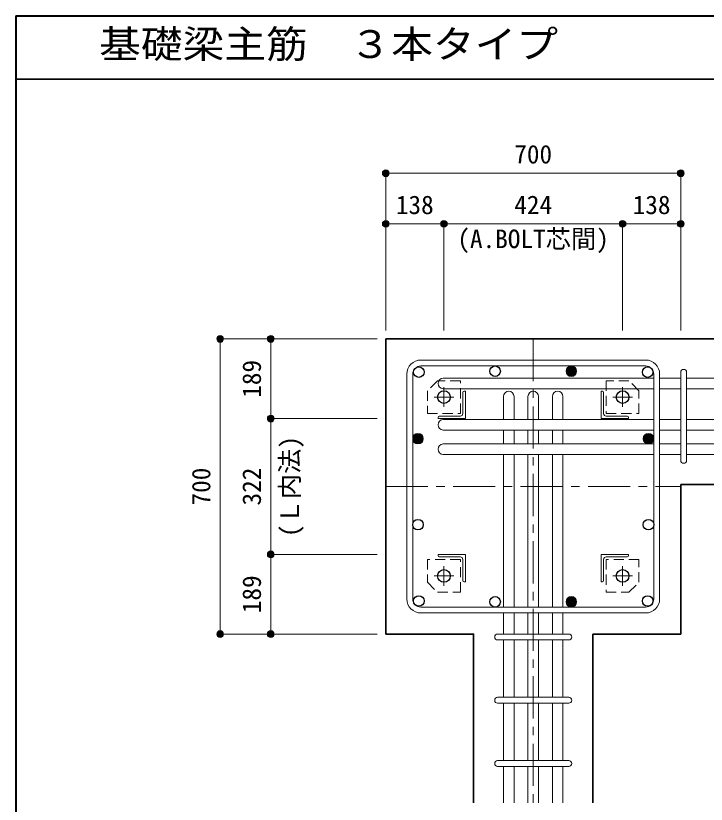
# Model space of a CAD drawing. Units: millimetres at full size, sheet at 1:20. Extents: x -3982 to 3969, y -2797 to 2801.
# Drawn here: x -3982 to -2343, y 930 to 2801 of the extents above; entities that cross this region are included whole.
import ezdxf
from ezdxf.enums import TextEntityAlignment as Align

# ---------------------------------------------------------------- set-up
doc = ezdxf.new("R2010")
doc.units = ezdxf.units.MM
doc.header["$LTSCALE"] = 20
doc.header["$PDMODE"] = 32
doc.header["$PDSIZE"] = 12
doc.linetypes.add('CHAIN1', pattern=[8, 5, -1, 1, -1])
doc.linetypes.add('DASHED1', pattern=[1.8, 1.2, -0.6])
for name, color, linetype, lineweight in [('6-1_躯体線', 2, 'Continuous', 35), ('6-2_A.Bolt_', 4, 'Continuous', 9), ('6-3_柱型主筋', 4, 'Continuous', 9), ('6-4_フープ', 7, 'Continuous', 18), ('6-5_梁主筋', 7, 'Continuous', 18), ('6-6_S.T.P.', 7, 'Continuous', 18), ('6-7_文字', 7, 'Continuous', 18), ('6-9', 4, 'DASHED1', 9), ('6-D_寸法', 4, 'Continuous', 9), ('F-0_枠', 6, 'Continuous', 40)]:
    doc.layers.add(name, color=color, linetype=linetype, lineweight=lineweight)
doc.styles.add('ＭＳ ゴシック', font='')
doc.styles.get('ＭＳ ゴシック').set_extended_font_data('MS Gothic')

msp = doc.modelspace()

# ---------------------------------------------------------------- linework, layer by layer
at = {"layer": '6-1_躯体線'}
for p, q in [((-2003.87, 2034.12), (-3103.87, 2034.12)), ((-3103.87, 1334.12), (-3103.87, 2034.12)), ((-2003.87, 1689.12), (-2403.87, 1689.12)), ((-2403.87, 1334.12), (-2403.87, 1689.12)), ((-2612.37, 934.12), (-2612.37, 1334.12)), ((-2403.87, 1334.12), (-2612.37, 1334.12))]:
    msp.add_line(p, q, dxfattribs=at)
msp.add_lwpolyline([(-2895.37, 934.12), (-2895.37, 1334.12), (-3103.87, 1334.12)], dxfattribs=at)
at = {"layer": '6-2_A.Bolt_', "linetype": 'CHAIN1'}
for p, q in [((-2965.87, 1872.92), (-2965.87, 1919.42)), ((-2541.87, 1872.92), (-2541.87, 1919.42)), ((-2942.67, 1896.13), (-2989.17, 1896.13)), ((-2565.07, 1896.12), (-2518.57, 1896.12)), ((-2965.87, 1495.32), (-2965.87, 1448.83)), ((-2541.87, 1495.32), (-2541.87, 1448.82)), ((-2942.67, 1472.12), (-2989.17, 1472.12)), ((-2565.07, 1472.12), (-2518.57, 1472.12))]:
    msp.add_line(p, q, dxfattribs=at)
at = {"layer": '6-2_A.Bolt_'}
for p, q in [((-2914.87, 1910.12), (-2917.87, 1910.12)), ((-2914.87, 1910.12), (-2914.87, 1845.12)), ((-2592.87, 1910.12), (-2589.87, 1910.12)), ((-2592.87, 1910.12), (-2592.87, 1845.12)), ((-2920.87, 1907.12), (-2920.87, 1857.13)), ((-2586.87, 1907.12), (-2586.87, 1857.12)), ((-2979.87, 1845.12), (-2979.87, 1848.13)), ((-2979.87, 1845.12), (-2914.87, 1845.12)), ((-2976.87, 1851.12), (-2926.87, 1851.12)), ((-2527.87, 1845.12), (-2592.87, 1845.12)), ((-2530.87, 1851.12), (-2580.87, 1851.12)), ((-2527.87, 1845.12), (-2527.87, 1848.12)), ((-2979.87, 1523.12), (-2914.87, 1523.12)), ((-2979.87, 1523.12), (-2979.87, 1520.12)), ((-2976.87, 1517.12), (-2926.87, 1517.12)), ((-2914.87, 1458.12), (-2914.87, 1523.12)), ((-2527.87, 1523.12), (-2592.87, 1523.12)), ((-2592.87, 1458.12), (-2592.87, 1523.12)), ((-2530.87, 1517.12), (-2580.87, 1517.12)), ((-2527.87, 1523.12), (-2527.87, 1520.12)), ((-2920.87, 1461.12), (-2920.87, 1511.12)), ((-2586.87, 1461.12), (-2586.87, 1511.12)), ((-2914.87, 1458.12), (-2917.87, 1458.12)), ((-2592.87, 1458.12), (-2589.87, 1458.12))]:
    msp.add_line(p, q, dxfattribs=at)
at = {"layer": '6-2_A.Bolt_', "color": 3, "lineweight": 25}
for centre in [(-2965.87, 1896.13), (-2541.87, 1896.12), (-2965.87, 1472.12), (-2541.87, 1472.12)]:
    msp.add_circle(centre, 15, dxfattribs=at)
at = {"layer": '6-2_A.Bolt_'}
for centre, radius, start, end in [((-2917.87, 1907.12), 3, 90, 180), ((-2589.87, 1907.12), 3, 0, 90), ((-2926.87, 1857.13), 6, 270, 0), ((-2580.87, 1857.12), 6, 180, 270), ((-2976.87, 1848.13), 3, 90, 180), ((-2530.87, 1848.12), 3, 0, 90), ((-2976.87, 1520.12), 3, 180, 270), ((-2926.87, 1511.12), 6, 0, 90), ((-2580.87, 1511.12), 6, 90, 180), ((-2530.87, 1520.12), 3, 270, 0), ((-2917.87, 1461.12), 3, 180, 270), ((-2589.87, 1461.12), 3, 270, 0)]:
    msp.add_arc(centre, radius, start, end, dxfattribs=at)
at = {"layer": '6-3_柱型主筋', "color": 3, "lineweight": 25}
for centre in [(-3025.32, 1955.57), (-2844.35, 1957.62), (-2482.42, 1955.57), (-3027.37, 1593.64), (-2480.37, 1593.64), (-3025.32, 1412.67), (-2844.35, 1410.62), (-2482.42, 1412.67)]:
    msp.add_circle(centre, 12.5, dxfattribs=at)
at = {"layer": '6-3_柱型主筋'}
for centre, radius in [((-2663.38, 1957.62), 12.5), ((-2663.38, 1957.62), 11), ((-2663.38, 1957.62), 9.5), ((-2663.38, 1957.62), 8), ((-2663.38, 1957.62), 6.5), ((-2663.38, 1957.62), 5), ((-2663.38, 1957.62), 3.5), ((-2663.38, 1957.62), 2), ((-2663.38, 1957.62), 0.5), ((-3027.37, 1797.62), 12.5), ((-3027.37, 1797.62), 11), ((-3027.37, 1797.62), 9.5), ((-3027.37, 1797.62), 8), ((-3027.37, 1797.62), 6.5), ((-3027.37, 1797.62), 5), ((-3027.37, 1797.62), 3.5), ((-3027.37, 1797.62), 2), ((-3027.37, 1797.62), 0.5), ((-2480.37, 1797.62), 12.5), ((-2480.37, 1797.62), 11), ((-2480.37, 1797.62), 9.5), ((-2480.37, 1797.62), 8), ((-2480.37, 1797.62), 6.5), ((-2480.37, 1797.62), 5), ((-2480.37, 1797.62), 3.5), ((-2480.37, 1797.62), 2), ((-2480.37, 1797.62), 0.5), ((-2663.38, 1410.62), 12.5), ((-2663.38, 1410.62), 11), ((-2663.38, 1410.62), 9.5), ((-2663.38, 1410.62), 8), ((-2663.38, 1410.62), 6.5), ((-2663.38, 1410.62), 5), ((-2663.38, 1410.62), 3.5), ((-2663.38, 1410.62), 2), ((-2663.38, 1410.62), 0.5)]:
    msp.add_circle(centre, radius, dxfattribs=at)
at = {"layer": '6-4_フープ'}
for p, q in [((-2487.37, 1984.12), (-3020.37, 1984.12)), ((-2487.37, 1970.12), (-3020.37, 1970.12)), ((-3053.87, 1417.62), (-3053.87, 1950.62)), ((-3039.87, 1417.62), (-3039.87, 1950.62)), ((-2467.87, 1417.62), (-2467.87, 1950.62)), ((-2453.87, 1417.62), (-2453.87, 1950.62)), ((-2487.37, 1398.12), (-3020.37, 1398.12)), ((-2487.37, 1384.12), (-3020.37, 1384.12))]:
    msp.add_line(p, q, dxfattribs=at)
for centre, radius, start, end in [((-3020.37, 1950.62), 33.5, 90, 180), ((-2487.37, 1950.62), 33.5, 0, 90), ((-3020.37, 1950.62), 19.5, 90, 180), ((-2487.37, 1950.62), 19.5, 0, 90), ((-3020.37, 1417.62), 33.5, 180, 270), ((-3020.37, 1417.62), 19.5, 180, 270), ((-2487.37, 1417.62), 19.5, 270, 0), ((-2487.37, 1417.62), 33.5, 270, 0)]:
    msp.add_arc(centre, radius, start, end, dxfattribs=at)
at = {"layer": '6-5_梁主筋'}
for p, q in [((-2967.37, 1941.07), (-2467.87, 1941.07)), ((-2403.87, 1941.07), (-2453.87, 1941.07)), ((-2253.87, 1941.07), (-2389.87, 1941.07)), ((-2967.37, 1916.07), (-2467.87, 1916.07)), ((-2403.87, 1916.07), (-2453.87, 1916.07)), ((-2253.87, 1916.07), (-2389.87, 1916.07)), ((-2824.37, 1897.61), (-2824.37, 1843.12)), ((-2799.37, 1897.61), (-2799.37, 1843.12)), ((-2766.37, 1897.61), (-2766.37, 1843.12)), ((-2741.37, 1897.61), (-2741.37, 1843.12)), ((-2708.37, 1897.61), (-2708.37, 1843.12)), ((-2683.37, 1897.61), (-2683.37, 1843.12)), ((-2967.37, 1843.12), (-2467.87, 1843.12)), ((-2403.87, 1843.12), (-2453.87, 1843.12)), ((-2253.87, 1843.12), (-2389.87, 1843.12)), ((-2967.37, 1818.12), (-2467.87, 1818.12)), ((-2824.37, 1818.12), (-2824.37, 1785.12)), ((-2799.37, 1818.12), (-2799.37, 1785.12)), ((-2766.37, 1818.12), (-2766.37, 1785.12)), ((-2741.37, 1818.12), (-2741.37, 1785.12)), ((-2708.37, 1818.12), (-2708.37, 1785.12)), ((-2683.37, 1818.12), (-2683.37, 1785.12)), ((-2403.87, 1818.12), (-2453.87, 1818.12)), ((-2253.87, 1818.12), (-2389.87, 1818.12)), ((-2967.37, 1785.12), (-2467.87, 1785.12)), ((-2403.87, 1785.12), (-2453.87, 1785.12)), ((-2253.87, 1785.12), (-2389.87, 1785.12)), ((-2967.37, 1760.12), (-2467.87, 1760.12)), ((-2824.37, 1760.12), (-2824.37, 1398.12)), ((-2799.37, 1760.12), (-2799.37, 1398.12)), ((-2766.37, 1760.12), (-2766.37, 1398.12)), ((-2741.37, 1760.12), (-2741.37, 1398.12)), ((-2708.37, 1760.12), (-2708.37, 1398.12)), ((-2683.37, 1760.12), (-2683.37, 1398.12)), ((-2403.87, 1760.12), (-2453.87, 1760.12)), ((-2253.87, 1760.12), (-2389.87, 1760.12)), ((-2824.37, 1384.12), (-2824.37, 1334.12)), ((-2799.37, 1384.12), (-2799.37, 1334.12)), ((-2766.37, 1384.12), (-2766.37, 1334.12)), ((-2741.37, 1384.12), (-2741.37, 1334.12)), ((-2708.37, 1384.12), (-2708.37, 1334.12)), ((-2683.37, 1384.12), (-2683.37, 1334.12)), ((-2824.37, 1320.12), (-2824.37, 1184.12)), ((-2799.37, 1320.12), (-2799.37, 1184.12)), ((-2766.37, 1320.12), (-2766.37, 1184.12)), ((-2741.37, 1320.12), (-2741.37, 1184.12)), ((-2708.37, 1320.12), (-2708.37, 1184.12)), ((-2683.37, 1320.12), (-2683.37, 1184.12)), ((-2824.37, 1170.12), (-2824.37, 1034.12)), ((-2799.37, 1170.12), (-2799.37, 1034.12)), ((-2766.37, 1170.12), (-2766.37, 1034.12)), ((-2741.37, 1170.12), (-2741.37, 1034.12)), ((-2708.37, 1170.12), (-2708.37, 1034.12)), ((-2683.37, 1170.12), (-2683.37, 1034.12)), ((-2824.37, 1020.12), (-2824.37, 934.12)), ((-2799.37, 1020.12), (-2799.37, 934.12)), ((-2766.37, 1020.12), (-2766.37, 934.12)), ((-2741.37, 1020.12), (-2741.37, 934.12)), ((-2708.37, 1020.12), (-2708.37, 934.12)), ((-2683.37, 1020.12), (-2683.37, 934.12))]:
    msp.add_line(p, q, dxfattribs=at)
for centre, start, end in [((-2967.37, 1928.57), 90, 180), ((-2967.37, 1928.57), 180, 270), ((-2811.87, 1897.61), 90, 180), ((-2811.87, 1897.61), 0, 90), ((-2753.87, 1897.61), 90, 180), ((-2753.87, 1897.61), 0, 90), ((-2695.87, 1897.61), 90, 180), ((-2695.87, 1897.61), 0, 90), ((-2967.37, 1830.62), 90, 180), ((-2967.37, 1830.62), 180, 270), ((-2967.37, 1772.62), 90, 180), ((-2967.37, 1772.62), 180, 270)]:
    msp.add_arc(centre, 12.5, start, end, dxfattribs=at)
at = {"layer": '6-6_S.T.P.'}
for p, q in [((-2403.87, 1746.12), (-2403.87, 1955.07)), ((-2403.87, 1746.12), (-2403.87, 1954.68)), ((-2403.87, 1746.12), (-2403.87, 1954.68)), ((-2403.87, 1746.12), (-2403.87, 1954.68)), ((-2389.87, 1746.12), (-2389.87, 1955.07)), ((-2389.87, 1746.12), (-2389.87, 1954.68)), ((-2389.87, 1746.12), (-2389.87, 1954.68)), ((-2389.87, 1746.12), (-2389.87, 1954.68)), ((-2838.37, 1334.12), (-2669.37, 1334.12)), ((-2838.37, 1320.12), (-2669.37, 1320.12)), ((-2838.37, 1184.12), (-2669.37, 1184.12)), ((-2838.37, 1170.12), (-2669.37, 1170.12)), ((-2838.37, 1034.12), (-2669.37, 1034.12)), ((-2838.37, 1020.12), (-2669.37, 1020.12))]:
    msp.add_line(p, q, dxfattribs=at)
for centre, start, end in [((-2396.87, 1955.07), 0, 180), ((-2396.87, 1955.07), 0, 180), ((-2396.87, 1955.07), 0, 180), ((-2396.87, 1955.07), 0, 180), ((-2396.87, 1746.12), 180, 0), ((-2396.87, 1746.12), 180, 0), ((-2396.87, 1746.12), 180, 0), ((-2396.87, 1746.12), 180, 0), ((-2838.37, 1327.12), 90, 270), ((-2838.37, 1327.12), 90, 270), ((-2838.37, 1327.12), 90, 270), ((-2838.37, 1327.12), 90, 270), ((-2669.37, 1327.12), 270, 90), ((-2669.37, 1327.12), 270, 90), ((-2669.37, 1327.12), 270, 90), ((-2669.37, 1327.12), 270, 90), ((-2838.37, 1177.12), 90, 270), ((-2669.37, 1177.12), 270, 90), ((-2838.37, 1027.12), 90, 270), ((-2669.37, 1027.12), 270, 90)]:
    msp.add_arc(centre, 7, start, end, dxfattribs=at)
at = {"layer": '6-9'}
for points in [[(-3004.87, 1911.12), (-3004.87, 1857.13), (-2926.87, 1857.13), (-2926.87, 1935.13), (-2980.87, 1935.13)], [(-2526.87, 1935.12), (-2580.87, 1935.12), (-2580.87, 1857.12), (-2502.87, 1857.12), (-2502.87, 1911.12)], [(-2980.87, 1433.12), (-2926.87, 1433.12), (-2926.87, 1511.12), (-3004.87, 1511.12), (-3004.87, 1457.12)], [(-2502.87, 1457.12), (-2502.87, 1511.12), (-2580.87, 1511.12), (-2580.87, 1433.12), (-2526.87, 1433.12)]]:
    msp.add_lwpolyline(points, close=True, dxfattribs=at)
at = {"layer": '6-D_寸法'}
for p, q in [((-3103.87, 2427.15), (-2403.87, 2427.15)), ((-2403.87, 2427.15), (-2403.87, 2307.15)), ((-3103.87, 2307.15), (-2965.87, 2307.15)), ((-2965.87, 2307.15), (-2965.87, 2054.12)), ((-2965.87, 2307.15), (-2541.87, 2307.15)), ((-2541.87, 2307.15), (-2541.87, 2054.12)), ((-2541.87, 2307.15), (-2403.87, 2307.15)), ((-2403.87, 2307.15), (-2403.87, 2054.12)), ((-3496.89, 2034.12), (-3376.89, 2034.12)), ((-3496.89, 2034.12), (-3496.89, 1334.12)), ((-3376.89, 2034.12), (-3123.87, 2034.12)), ((-3376.89, 2034.12), (-3376.89, 1845.12)), ((-3376.89, 1845.12), (-3123.87, 1845.12)), ((-3376.89, 1845.12), (-3376.89, 1523.12)), ((-3376.89, 1523.12), (-3123.87, 1523.12)), ((-3376.89, 1523.12), (-3376.89, 1334.12))]:
    msp.add_line(p, q, dxfattribs=at)
at = {"layer": '6-D_寸法', "linetype": 'CHAIN1'}
for p, q in [((-2753.87, 2034.12), (-2753.87, 934.12)), ((-3103.87, 1684.12), (-2403.87, 1684.12))]:
    msp.add_line(p, q, dxfattribs=at)
at = {"layer": '6-D_寸法'}
for points in [[(-3103.87, 2427.15), (-3103.87, 2307.15), (-3103.87, 2054.12)], [(-3496.89, 1334.12), (-3376.89, 1334.12), (-3123.87, 1334.12)]]:
    msp.add_lwpolyline(points, dxfattribs=at)
for centre, radius in [((-3103.87, 2427.15), 8), ((-3103.87, 2427.15), 7.2), ((-3103.87, 2427.15), 6.4), ((-3103.87, 2427.15), 5.6), ((-3103.87, 2427.15), 4.8), ((-2403.87, 2427.15), 8), ((-2403.87, 2427.15), 7.2), ((-2403.87, 2427.15), 6.4), ((-2403.87, 2427.15), 5.6), ((-2403.87, 2427.15), 4.8), ((-3103.87, 2427.15), 4), ((-3103.87, 2427.15), 3.2), ((-3103.87, 2427.15), 2.4), ((-3103.87, 2427.15), 1.6), ((-3103.87, 2427.15), 0.8), ((-2403.87, 2427.15), 4), ((-2403.87, 2427.15), 3.2), ((-2403.87, 2427.15), 2.4), ((-2403.87, 2427.15), 1.6), ((-2403.87, 2427.15), 0.8), ((-3103.87, 2307.15), 8), ((-3103.87, 2307.15), 7.2), ((-3103.87, 2307.15), 6.4), ((-3103.87, 2307.15), 5.6), ((-3103.87, 2307.15), 4.8), ((-3103.87, 2307.15), 4), ((-3103.87, 2307.15), 3.2), ((-3103.87, 2307.15), 2.4), ((-3103.87, 2307.15), 1.6), ((-3103.87, 2307.15), 0.8), ((-2965.87, 2307.15), 8), ((-2965.87, 2307.15), 7.2), ((-2965.87, 2307.15), 6.4), ((-2965.87, 2307.15), 5.6), ((-2965.87, 2307.15), 4.8), ((-2965.87, 2307.15), 4), ((-2965.87, 2307.15), 3.2), ((-2965.87, 2307.15), 2.4), ((-2965.87, 2307.15), 1.6), ((-2965.87, 2307.15), 0.8), ((-2541.87, 2307.15), 8), ((-2541.87, 2307.15), 7.2), ((-2541.87, 2307.15), 6.4), ((-2541.87, 2307.15), 5.6), ((-2541.87, 2307.15), 4.8), ((-2541.87, 2307.15), 4), ((-2541.87, 2307.15), 3.2), ((-2541.87, 2307.15), 2.4), ((-2541.87, 2307.15), 1.6), ((-2541.87, 2307.15), 0.8), ((-2403.87, 2307.15), 8), ((-2403.87, 2307.15), 7.2), ((-2403.87, 2307.15), 6.4), ((-2403.87, 2307.15), 5.6), ((-2403.87, 2307.15), 4.8), ((-2403.87, 2307.15), 4), ((-2403.87, 2307.15), 3.2), ((-2403.87, 2307.15), 2.4), ((-2403.87, 2307.15), 1.6), ((-2403.87, 2307.15), 0.8), ((-3496.89, 2034.12), 8), ((-3496.89, 2034.12), 7.2), ((-3496.89, 2034.12), 6.4), ((-3496.89, 2034.12), 5.6), ((-3496.89, 2034.12), 4.8), ((-3376.89, 2034.12), 8), ((-3376.89, 2034.12), 7.2), ((-3376.89, 2034.12), 6.4), ((-3376.89, 2034.12), 5.6), ((-3376.89, 2034.12), 4.8), ((-3496.89, 2034.12), 4), ((-3496.89, 2034.12), 3.2), ((-3496.89, 2034.12), 2.4), ((-3496.89, 2034.12), 1.6), ((-3496.89, 2034.12), 0.8), ((-3376.89, 2034.12), 4), ((-3376.89, 2034.12), 3.2), ((-3376.89, 2034.12), 2.4), ((-3376.89, 2034.12), 1.6), ((-3376.89, 2034.12), 0.8), ((-3376.89, 1845.12), 8), ((-3376.89, 1845.12), 7.2), ((-3376.89, 1845.12), 6.4), ((-3376.89, 1845.12), 5.6), ((-3376.89, 1845.12), 4.8), ((-3376.89, 1845.12), 4), ((-3376.89, 1845.12), 3.2), ((-3376.89, 1845.12), 2.4), ((-3376.89, 1845.12), 1.6), ((-3376.89, 1845.12), 0.8), ((-3376.89, 1523.12), 8), ((-3376.89, 1523.12), 7.2), ((-3376.89, 1523.12), 6.4), ((-3376.89, 1523.12), 5.6), ((-3376.89, 1523.12), 4.8), ((-3376.89, 1523.12), 4), ((-3376.89, 1523.12), 3.2), ((-3376.89, 1523.12), 2.4), ((-3376.89, 1523.12), 1.6), ((-3376.89, 1523.12), 0.8), ((-3496.89, 1334.12), 8), ((-3496.89, 1334.12), 7.2), ((-3496.89, 1334.12), 6.4), ((-3496.89, 1334.12), 5.6), ((-3496.89, 1334.12), 4.8), ((-3496.89, 1334.12), 4), ((-3496.89, 1334.12), 3.2), ((-3496.89, 1334.12), 2.4), ((-3496.89, 1334.12), 1.6), ((-3496.89, 1334.12), 0.8), ((-3376.89, 1334.12), 8), ((-3376.89, 1334.12), 7.2), ((-3376.89, 1334.12), 6.4), ((-3376.89, 1334.12), 5.6), ((-3376.89, 1334.12), 4.8), ((-3376.89, 1334.12), 4), ((-3376.89, 1334.12), 3.2), ((-3376.89, 1334.12), 2.4), ((-3376.89, 1334.12), 1.6), ((-3376.89, 1334.12), 0.8)]:
    msp.add_circle(centre, radius, dxfattribs=at)
at = {"layer": '6-D_寸法', "color": 7}
for p in [(-3103.87, 2427.15), (-2403.87, 2427.15), (-3103.87, 2307.15), (-2965.87, 2307.15), (-2541.87, 2307.15), (-2403.87, 2307.15), (-3496.89, 2034.12), (-3376.89, 2034.12), (-3376.89, 1845.12), (-3376.89, 1523.12), (-3496.89, 1334.12), (-3376.89, 1334.12)]:
    msp.add_point(p, dxfattribs=at)
at = {"layer": 'F-0_枠'}
for q in [(3969.4, 2800.77), (-3981.92, -2796.83)]:
    msp.add_line((-3981.92, 2800.77), q, dxfattribs=at)
at = {"layer": 'F-0_枠', "color": 2, "lineweight": 35}
msp.add_line((-3981.92, 2650.77), (2482.4, 2650.77), dxfattribs=at)

# ---------------------------------------------------------------- texts
at = {"layer": '6-7_文字', "color": 2, "style": 'ＭＳ ゴシック', "width": 1.1}
msp.add_text('\u3000\u3000基礎梁主筋\u3000３本タイプ', height=65.98, dxfattribs=at).set_placement((-3981.92, 2680.77), align=Align.BOTTOM_LEFT)
at = {"layer": '6-D_寸法', "style": 'ＭＳ ゴシック'}
for s, p in [('700', (-2798.87, 2437.15)), ('138', (-3079.87, 2317.15)), ('424', (-2798.87, 2317.15)), ('138', (-2517.87, 2317.15)), ('(A.BOLT芯間)', (-2933.87, 2236.42))]:
    msp.add_text(s, height=43.99, dxfattribs=at).set_placement(p, align=Align.BOTTOM_LEFT)
for s, p in [('189', (-3386.89, 1894.62)), ('(Ｌ内法)', (-3296.68, 1564.12)), ('700', (-3506.89, 1639.12)), ('322', (-3386.89, 1639.12)), ('189', (-3386.89, 1383.62))]:
    msp.add_text(s, height=43.99, rotation=90, dxfattribs=at).set_placement(p, align=Align.BOTTOM_LEFT)

doc.saveas('drawing.dxf')
